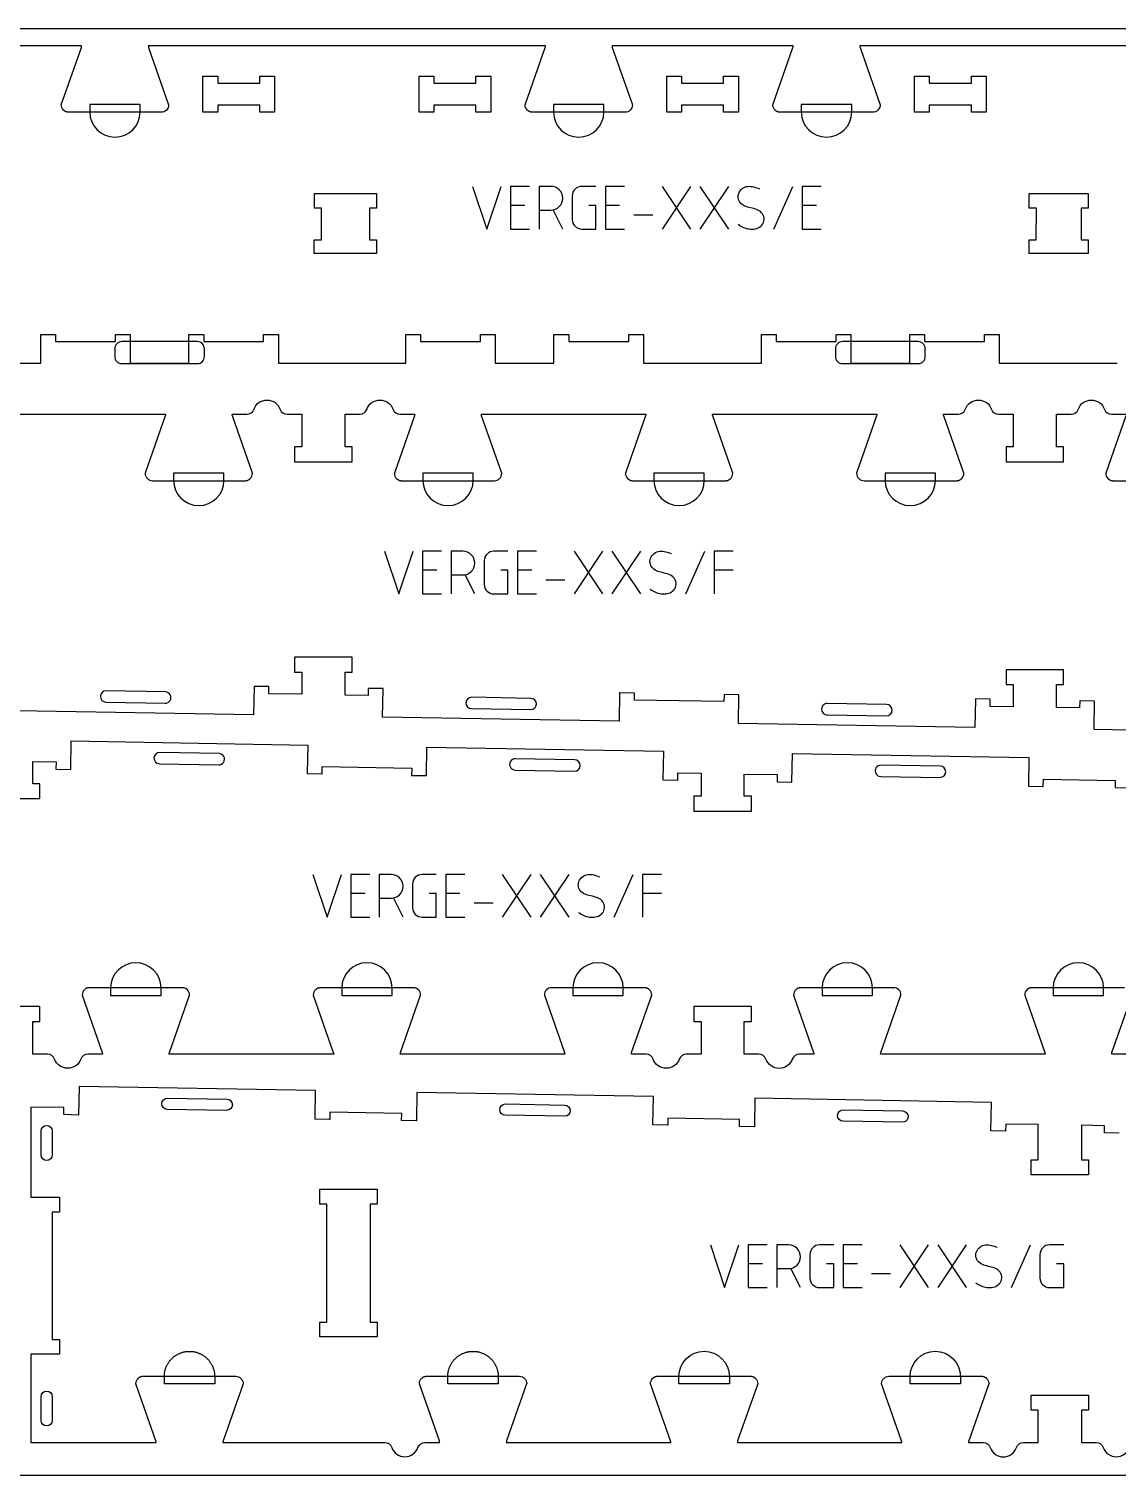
# Model space of a CAD drawing. Extents: x 0 to 4485, y 0 to 14364.
# Drawn here: x 1326 to 2243, y 9319 to 10539 of the extents above; entities that cross this region are included whole.
import ezdxf

# ---------------------------------------------------------------- set-up
doc = ezdxf.new("R2010")
doc.units = 0
for name, color, linetype in [('0_SHEET_SPRUCEPLY_2440X122', 1, 'CONTINUOUS'), ('1_ANYTOOL_1MMDEEP_LABELS_S', 2, 'CONTINUOUS'), ('3_ANYTOOL_CUTTHROUGH_INSID', 4, 'CONTINUOUS'), ('4_ANYTOOL_CUTTHROUGH_OUTSI', 5, 'CONTINUOUS'), ('5_ANYTOOL_HALF_MILL_9MM_IN', 3, 'CONTINUOUS')]:
    doc.layers.add(name, color=color, linetype=linetype)

msp = doc.modelspace()

# ---------------------------------------------------------------- linework, layer by layer
at = {"layer": '0_SHEET_SPRUCEPLY_2440X122'}
msp.add_lwpolyline([(371.7, 10538.9), (371.7, 9318.9), (2811.7, 9318.9), (2811.7, 10538.9)], close=True, dxfattribs=at)
at = {"layer": '1_ANYTOOL_1MMDEEP_LABELS_S', "color": 2}
for points in [[(1699.9, 10406.1), (1711.9, 10370.1), (1723.9, 10406.1)], [(1747.9, 10406.1), (1731.9, 10406.1), (1731.9, 10370.1), (1747.9, 10370.1)], [(1827.9, 10406.1), (1811.9, 10406.1), (1811.9, 10370.1), (1827.9, 10370.1)], [(1859.9, 10370.1), (1883.9, 10406.1)], [(1883.9, 10370.1), (1859.9, 10406.1)], [(1891.9, 10370.1), (1915.9, 10406.1)], [(1915.9, 10370.1), (1891.9, 10406.1)], [(1953.9, 10370.1), (1969.9, 10406.1)], [(1993.9, 10406.1), (1977.9, 10406.1), (1977.9, 10370.1), (1993.9, 10370.1)], [(1743.9, 10390.1), (1731.9, 10390.1)], [(1775.9, 10370.1), (1767.8, 10386.2)], [(1823.9, 10390.1), (1811.9, 10390.1)], [(1989.9, 10390.1), (1977.9, 10390.1)], [(1835.9, 10382.1), (1851.9, 10382.1)], [(1625.7, 10098.3), (1637.7, 10062.3), (1649.7, 10098.3)], [(1673.7, 10098.3), (1657.7, 10098.3), (1657.7, 10062.3), (1673.7, 10062.3)], [(1753.7, 10098.3), (1737.7, 10098.3), (1737.7, 10062.3), (1753.7, 10062.3)], [(1809.7, 10062.3), (1785.7, 10098.3)], [(1785.7, 10062.3), (1809.7, 10098.3)], [(1841.7, 10062.3), (1817.7, 10098.3)], [(1817.7, 10062.3), (1841.7, 10098.3)], [(1879.7, 10062.3), (1895.7, 10098.3)], [(1919.7, 10098.3), (1903.7, 10098.3), (1903.7, 10062.3)], [(1669.7, 10082.3), (1657.7, 10082.3)], [(1701.7, 10062.3), (1693.6, 10078.5)], [(1749.7, 10082.3), (1737.7, 10082.3)], [(1919.7, 10082.3), (1903.7, 10082.3)], [(1761.7, 10074.3), (1777.7, 10074.3)], [(1565.2, 9825.6), (1577.2, 9789.6), (1589.2, 9825.6)], [(1613.2, 9825.6), (1597.2, 9825.6), (1597.2, 9789.6), (1613.2, 9789.6)], [(1693.2, 9825.6), (1677.2, 9825.6), (1677.2, 9789.6), (1693.2, 9789.6)], [(1749.2, 9789.6), (1725.2, 9825.6)], [(1725.2, 9789.6), (1749.2, 9825.6)], [(1781.2, 9789.6), (1757.2, 9825.6)], [(1757.2, 9789.6), (1781.2, 9825.6)], [(1819.2, 9789.6), (1835.2, 9825.6)], [(1859.2, 9825.6), (1843.2, 9825.6), (1843.2, 9789.6)], [(1609.2, 9809.6), (1597.2, 9809.6)], [(1689.2, 9809.6), (1677.2, 9809.6)], [(1859.2, 9809.6), (1843.2, 9809.6)], [(1641.2, 9789.6), (1633.1, 9805.8)], [(1701.2, 9801.6), (1717.2, 9801.6)], [(1900.4, 9513.1), (1912.4, 9477.1), (1924.4, 9513.1)], [(1948.4, 9513.1), (1932.4, 9513.1), (1932.4, 9477.1), (1948.4, 9477.1)], [(2028.4, 9513.1), (2012.4, 9513.1), (2012.4, 9477.1), (2028.4, 9477.1)], [(2084.4, 9477.1), (2060.4, 9513.1)], [(2060.4, 9477.1), (2084.4, 9513.1)], [(2116.4, 9477.1), (2092.4, 9513.1)], [(2092.4, 9477.1), (2116.4, 9513.1)], [(2154.4, 9477.1), (2170.4, 9513.1)], [(1944.4, 9497.1), (1932.4, 9497.1)], [(1976.4, 9477.1), (1968.3, 9493.3)], [(2024.4, 9497.1), (2012.4, 9497.1)], [(2036.4, 9489.1), (2052.4, 9489.1)]]:
    msp.add_lwpolyline(points, dxfattribs=at)
for points in [[(1755.9, 10386.1), (1765.9, 10386.1, 1), (1765.9, 10406.1), (1755.9, 10406.1), (1755.9, 10370.1)], [(1803.9, 10406.1), (1791.9, 10406.1, 0.414214), (1783.9, 10398.1), (1783.9, 10378.1, 0.414214), (1791.9, 10370.1), (1803.9, 10370.1), (1803.9, 10390.1), (1797.9, 10390.1)], [(1923.9, 10374.1, 0.136555), (1933.2, 10370.2, 0.071716), (1938.3, 10370.3, 0.133522), (1942.9, 10372.4, 0.344001), (1945, 10381.8, 0.153745), (1941.5, 10385.5, 0.071568), (1936.8, 10387.4, -0.00912), (1931.7, 10388.7, -0.090615), (1927.1, 10390.8, -0.340346), (1924.3, 10400.2, -0.284273), (1932, 10406.1, -0.092596), (1937, 10405.6, -0.017533), (1941.9, 10404.1)], [(1681.7, 10078.3), (1691.7, 10078.3, 1), (1691.7, 10098.3), (1681.7, 10098.3), (1681.7, 10062.3)], [(1729.7, 10098.3), (1717.7, 10098.3, 0.414214), (1709.7, 10090.3), (1709.7, 10070.3, 0.414214), (1717.7, 10062.3), (1729.7, 10062.3), (1729.7, 10082.3), (1723.7, 10082.3)], [(1849.7, 10066.3, 0.136555), (1858.9, 10062.5, 0.071716), (1864.1, 10062.6, 0.133522), (1868.7, 10064.7, 0.344001), (1870.8, 10074.1, 0.153745), (1867.3, 10077.8, 0.071568), (1862.6, 10079.6, -0.00912), (1857.4, 10080.9, -0.090615), (1852.8, 10083.1, -0.340346), (1850, 10092.5, -0.284273), (1857.7, 10098.3, -0.092596), (1862.7, 10097.9, -0.017533), (1867.7, 10096.3)], [(1621.2, 9805.6), (1631.2, 9805.6, 1), (1631.2, 9825.6), (1621.2, 9825.6), (1621.2, 9789.6)], [(1669.2, 9825.6), (1657.2, 9825.6, 0.414214), (1649.2, 9817.6), (1649.2, 9797.6, 0.414214), (1657.2, 9789.6), (1669.2, 9789.6), (1669.2, 9809.6), (1663.2, 9809.6)], [(1789.2, 9793.6, 0.136555), (1798.5, 9789.7, 0.071716), (1803.6, 9789.8, 0.133522), (1808.2, 9791.9, 0.344001), (1810.3, 9801.4, 0.153745), (1806.8, 9805.1, 0.071568), (1802.1, 9806.9, -0.00912), (1796.9, 9808.2, -0.090615), (1792.3, 9810.4, -0.340346), (1789.5, 9819.7, -0.284273), (1797.2, 9825.6, -0.092596), (1802.3, 9825.2, -0.017533), (1807.2, 9823.6)], [(1956.4, 9493.1), (1966.4, 9493.1, 1), (1966.4, 9513.1), (1956.4, 9513.1), (1956.4, 9477.1)], [(2004.4, 9513.1), (1992.4, 9513.1, 0.414214), (1984.4, 9505.1), (1984.4, 9485.1, 0.414214), (1992.4, 9477.1), (2004.4, 9477.1), (2004.4, 9497.1), (1998.4, 9497.1)], [(2124.4, 9481.1, 0.136555), (2133.7, 9477.3, 0.071716), (2138.8, 9477.4, 0.133522), (2143.4, 9479.5, 0.344001), (2145.5, 9488.9, 0.153745), (2142, 9492.6, 0.071568), (2137.3, 9494.4, -0.00912), (2132.2, 9495.7, -0.090615), (2127.6, 9497.9, -0.340346), (2124.8, 9507.3, -0.284273), (2132.5, 9513.1, -0.092596), (2137.5, 9512.7, -0.017533), (2142.4, 9511.1)], [(2198.4, 9513.1), (2186.4, 9513.1, 0.414214), (2178.4, 9505.1), (2178.4, 9485.1, 0.414214), (2186.4, 9477.1), (2198.4, 9477.1), (2198.4, 9497.1), (2192.4, 9497.1)]]:
    msp.add_lwpolyline(points, format="xyb", dxfattribs=at)
at = {"layer": '3_ANYTOOL_CUTTHROUGH_INSID'}
for points in [[(1484.9, 10493.1), (1520.4, 10493.1), (1520.4, 10499.1), (1532.9, 10499.1), (1532.9, 10468.6), (1520.4, 10468.6), (1520.4, 10474.6), (1484.9, 10474.6), (1484.9, 10468.6), (1472.4, 10468.6), (1472.4, 10499.1), (1484.9, 10499.1)], [(1667.2, 10493.1), (1702.7, 10493.1), (1702.7, 10499.1), (1715.2, 10499.1), (1715.2, 10468.6), (1702.7, 10468.6), (1702.7, 10474.6), (1667.2, 10474.6), (1667.2, 10468.6), (1654.7, 10468.6), (1654.7, 10499.1), (1667.2, 10499.1)], [(1876.1, 10493.1), (1911.6, 10493.1), (1911.6, 10499.1), (1924.1, 10499.1), (1924.1, 10468.6), (1911.6, 10468.6), (1911.6, 10474.6), (1876.1, 10474.6), (1876.1, 10468.6), (1863.6, 10468.6), (1863.6, 10499.1), (1876.1, 10499.1)], [(2085, 10493.1), (2120.5, 10493.1), (2120.5, 10499.1), (2133, 10499.1), (2133, 10468.6), (2120.5, 10468.6), (2120.5, 10474.6), (2085, 10474.6), (2085, 10468.6), (2072.5, 10468.6), (2072.5, 10499.1), (2085, 10499.1)], [(1566.7, 10400.1), (1618.9, 10400.1), (1618.9, 10387.6), (1612.9, 10387.6), (1612.9, 10361.1), (1618.9, 10361.1), (1618.9, 10349.6), (1566.3, 10349.6), (1566.3, 10361.1), (1572.4, 10361.1), (1572.4, 10387.6), (1566.4, 10387.6), (1566.4, 10400.1)], [(2219, 10399.9), (2219, 10387.6), (2213, 10387.6), (2213, 10361.1), (2219, 10361.1), (2219, 10349.6), (2169.3, 10349.6), (2169.3, 10361.1), (2175.3, 10361.1), (2175.4, 10387.6), (2169.4, 10387.6), (2169.4, 10400.1), (2219, 10400.1)], [(1576.9, 9547.5), (1570.9, 9547.5), (1570.9, 9560), (1619.4, 9560), (1619.4, 9547.5), (1613.4, 9547.5), (1613.4, 9448), (1619.4, 9448), (1619.4, 9435.5), (1570.9, 9435.5), (1570.9, 9448), (1576.9, 9448)]]:
    msp.add_lwpolyline(points, close=True, dxfattribs=at)
for points in [[(1390.6, 9971), (1440.6, 9970.1, 1), (1440.8, 9979.6), (1390.8, 9980.5, 1)], [(1698.9, 9965.6), (1748.9, 9964.7, 1), (1749.1, 9974.2), (1699.1, 9975.1, 1)], [(1998.9, 9960.3), (2048.9, 9959.5, 1), (2049, 9969), (1999, 9969.8, 0.414214), (1994.2, 9965.2, 0.414214)], [(1486, 9927.6), (1436, 9928.5, 1), (1435.8, 9919), (1485.8, 9918.1, 1)], [(1785.9, 9922.3), (1735.9, 9923.2, 1), (1735.8, 9913.7), (1785.8, 9912.8, 1)], [(2094.2, 9917), (2044.2, 9917.8, 1), (2044.1, 9908.3), (2094.1, 9907.5, 1)], [(1492.6, 9636.1, -1), (1492.4, 9626.6), (1442.4, 9627.4, -1), (1442.6, 9636.9)], [(1777.5, 9631.1, -1), (1777.4, 9621.6), (1727.4, 9622.5, -1), (1727.5, 9632)], [(2062.5, 9626.1, -1), (2062.3, 9616.6), (2012.3, 9617.5, -1), (2012.5, 9627)], [(1335.9, 9589.1), (1335.9, 9609.1, -1), (1345.4, 9609.1), (1345.4, 9589.1, -1)], [(1335.9, 9385.1, -1), (1345.4, 9385.1), (1345.4, 9365.1, -1), (1335.9, 9365.1)]]:
    msp.add_lwpolyline(points, format="xyb", close=True, dxfattribs=at)
at = {"layer": '4_ANYTOOL_CUTTHROUGH_OUTSI'}
for points in [[(2361.4, 10524.6), (2194, 10524.6), (2026.4, 10524.6), (2026.4, 10524.6, 0.061485), (2026.6, 10523.2), (2043.5, 10475), (2043.6, 10474.9), (2043.6, 10474.9), (2043.6, 10474.9, -0.414214), (2037.3, 10468.6), (1959.3, 10468.6), (1959.2, 10468.6), (1959, 10468.6), (1958.9, 10468.7), (1958.7, 10468.7), (1958.6, 10468.7), (1958.4, 10468.7), (1958.2, 10468.7), (1958.1, 10468.8), (1957.9, 10468.8), (1957.8, 10468.8), (1957.6, 10468.9), (1957.5, 10468.9), (1957.4, 10469), (1957.2, 10469), (1957.1, 10469.1), (1956.9, 10469.1), (1956.8, 10469.2), (1956.6, 10469.2), (1956.5, 10469.3), (1956.4, 10469.4), (1956.2, 10469.5), (1956.1, 10469.5), (1956, 10469.6), (1955.8, 10469.7), (1955.7, 10469.8), (1955.6, 10469.9), (1955.5, 10470), (1955.3, 10470.1), (1955.2, 10470.2), (1955.1, 10470.3), (1955, 10470.4), (1954.9, 10470.5, -0.198912), (1953.1, 10474.9), (1953.1, 10474.9), (1953.1, 10475), (1970, 10523.2), (1970, 10523.2, 0.061485), (1970.2, 10524.6), (1817.5, 10524.6, 0.061485), (1817.7, 10523.2), (1834.6, 10475), (1834.6, 10474.9), (1834.6, 10474.9), (1834.6, 10474.9, -0.414214), (1828.4, 10468.6), (1750.4, 10468.6), (1750.2, 10468.6), (1750.1, 10468.6), (1749.9, 10468.7), (1749.8, 10468.7), (1749.6, 10468.7), (1749.5, 10468.7), (1749.3, 10468.7), (1749.2, 10468.8), (1749, 10468.8), (1748.9, 10468.8), (1748.7, 10468.9), (1748.6, 10468.9), (1748.4, 10469), (1748.3, 10469), (1748.2, 10469.1), (1748, 10469.1), (1747.9, 10469.2), (1747.7, 10469.2), (1747.6, 10469.3), (1747.4, 10469.4), (1747.3, 10469.5), (1747.2, 10469.5), (1747, 10469.6), (1746.9, 10469.7), (1746.8, 10469.8), (1746.7, 10469.9), (1746.5, 10470), (1746.4, 10470.1), (1746.3, 10470.2), (1746.2, 10470.3), (1746.1, 10470.4), (1746, 10470.5, -0.198912), (1744.1, 10474.9), (1744.1, 10474.9), (1744.2, 10475), (1761.1, 10523.2), (1761.1, 10523.2, 0.061485), (1761.3, 10524.6), (1593.9, 10524.6), (1426.3, 10524.6), (1426.3, 10524.6, 0.061485), (1426.6, 10523.2), (1443.4, 10475), (1443.5, 10474.9), (1443.5, 10474.9), (1443.5, 10474.9, -0.414214), (1437.2, 10468.6), (1359.2, 10468.6), (1359.1, 10468.6), (1358.9, 10468.6), (1358.8, 10468.7), (1358.6, 10468.7), (1358.5, 10468.7), (1358.3, 10468.7), (1358.2, 10468.7), (1358, 10468.8), (1357.9, 10468.8), (1357.7, 10468.8), (1357.6, 10468.9), (1357.4, 10468.9), (1357.3, 10469), (1357.1, 10469), (1357, 10469.1), (1356.8, 10469.1), (1356.7, 10469.2), (1356.5, 10469.2), (1356.4, 10469.3), (1356.3, 10469.4), (1356.1, 10469.5), (1356, 10469.5), (1355.9, 10469.6), (1355.7, 10469.7), (1355.6, 10469.8), (1355.5, 10469.9), (1355.4, 10470), (1355.2, 10470.1), (1355.1, 10470.2), (1355, 10470.3), (1354.9, 10470.4), (1354.8, 10470.5, -0.198912), (1353, 10474.9), (1353, 10474.9), (1353, 10475), (1369.9, 10523.2), (1369.9, 10523.2, 0.061485), (1370.1, 10524.6), (1217.4, 10524.6, 0.061485)], [(1302.2, 10213.8), (1440.9, 10213.8, -0.061485), (1440.6, 10212.4), (1423.7, 10164.1), (1423.7, 10164.1), (1423.7, 10164.1), (1423.7, 10164.1, 0.414214), (1430, 10157.8), (1508, 10157.8), (1508.1, 10157.8), (1508.3, 10157.8), (1508.4, 10157.8), (1508.6, 10157.8), (1508.7, 10157.9), (1508.9, 10157.9), (1509, 10157.9), (1509.2, 10157.9), (1509.3, 10158), (1509.5, 10158), (1509.6, 10158), (1509.8, 10158.1), (1509.9, 10158.1), (1510.1, 10158.2), (1510.2, 10158.2), (1510.4, 10158.3), (1510.5, 10158.3), (1510.6, 10158.4), (1510.8, 10158.5), (1510.9, 10158.5), (1511, 10158.6), (1511.2, 10158.7), (1511.3, 10158.8), (1511.4, 10158.9), (1511.6, 10159), (1511.7, 10159), (1511.8, 10159.1), (1511.9, 10159.2), (1512.1, 10159.3), (1512.2, 10159.4), (1512.3, 10159.5), (1512.4, 10159.6, 0.198912), (1514.2, 10164.1), (1514.2, 10164.1), (1514.2, 10164.1), (1497.3, 10212.4), (1497.3, 10212.4, -0.061485), (1497.1, 10213.8), (1509.5, 10213.8, 0.317837), (1515.4, 10218, -0.707107), (1537.5, 10218, 0.317837), (1543.4, 10213.8), (1555.8, 10213.8), (1555.8, 10186.3), (1549.8, 10186.3), (1549.8, 10173.8), (1598.3, 10173.8), (1598.3, 10174.1), (1598.3, 10186.1), (1598.3, 10186.3), (1592.3, 10186.3), (1592.3, 10213.8), (1604.7, 10213.8), (1604.7, 10213.8, 0.317837), (1610.6, 10218, -0.707107), (1632.8, 10218, 0.317837), (1638.7, 10213.8), (1651.1, 10213.8, -0.061485), (1650.8, 10212.4), (1633.9, 10164.1), (1633.9, 10164.1), (1633.9, 10164.1), (1633.9, 10164.1, 0.198912), (1635.7, 10159.6), (1635.8, 10159.5), (1636, 10159.4), (1636.1, 10159.3), (1636.2, 10159.2), (1636.3, 10159.1), (1636.4, 10159), (1636.6, 10159), (1636.7, 10158.9), (1636.8, 10158.8), (1636.9, 10158.7), (1637.1, 10158.6), (1637.2, 10158.5), (1637.3, 10158.5), (1637.5, 10158.4), (1637.6, 10158.3), (1637.8, 10158.3), (1637.9, 10158.2), (1638.1, 10158.2), (1638.2, 10158.1), (1638.4, 10158.1), (1638.5, 10158), (1638.7, 10158), (1638.8, 10158), (1639, 10157.9), (1639.1, 10157.9), (1639.3, 10157.9), (1639.4, 10157.9), (1639.6, 10157.8), (1639.7, 10157.8), (1639.9, 10157.8), (1640, 10157.8), (1640.2, 10157.8), (1718.2, 10157.8, 0.414214), (1724.4, 10164.1), (1724.4, 10164.1), (1724.4, 10164.1), (1707.5, 10212.4), (1707.5, 10212.4, -0.061485), (1707.3, 10213.8), (1846, 10213.8, -0.061485), (1845.7, 10212.4), (1828.8, 10164.1), (1828.8, 10164.1), (1828.8, 10164.1), (1828.8, 10164.1, 0.198912), (1830.6, 10159.6), (1830.7, 10159.5), (1830.9, 10159.4), (1831, 10159.3), (1831.1, 10159.2), (1831.2, 10159.1), (1831.3, 10159), (1831.5, 10159), (1831.6, 10158.9), (1831.7, 10158.8), (1831.8, 10158.7), (1832, 10158.6), (1832.1, 10158.5), (1832.2, 10158.5), (1832.4, 10158.4), (1832.5, 10158.3), (1832.7, 10158.3), (1832.8, 10158.2), (1833, 10158.2), (1833.1, 10158.1), (1833.3, 10158.1), (1833.4, 10158), (1833.6, 10158), (1833.7, 10158), (1833.9, 10157.9), (1834, 10157.9), (1834.2, 10157.9), (1834.3, 10157.9), (1834.5, 10157.8), (1834.6, 10157.8), (1834.8, 10157.8), (1834.9, 10157.8), (1835.1, 10157.8), (1913.1, 10157.8), (1913.2, 10157.8), (1913.4, 10157.8), (1913.5, 10157.8), (1913.7, 10157.8), (1913.8, 10157.9), (1914, 10157.9), (1914.1, 10157.9), (1914.3, 10157.9), (1914.4, 10158), (1914.6, 10158), (1914.7, 10158), (1914.9, 10158.1), (1915, 10158.1), (1915.2, 10158.2), (1915.3, 10158.2), (1915.5, 10158.3), (1915.6, 10158.3), (1915.7, 10158.4), (1915.9, 10158.5), (1916, 10158.5), (1916.1, 10158.6), (1916.3, 10158.7), (1916.4, 10158.8), (1916.5, 10158.9), (1916.7, 10159), (1916.8, 10159), (1916.9, 10159.1), (1917, 10159.2), (1917.2, 10159.3), (1917.3, 10159.4), (1917.4, 10159.5), (1917.5, 10159.6, 0.198912), (1919.3, 10164.1), (1919.3, 10164.1), (1919.3, 10164.1), (1902.4, 10212.4), (1902.4, 10212.4, -0.061485), (1902.2, 10213.8), (2040.9, 10213.8, -0.061485), (2040.6, 10212.4), (2023.7, 10164.1), (2023.7, 10164.1), (2023.7, 10164.1), (2023.7, 10164.1, 0.414214), (2030, 10157.8), (2108, 10157.8), (2108.1, 10157.8), (2108.3, 10157.8), (2108.4, 10157.8), (2108.6, 10157.8), (2108.7, 10157.9), (2108.9, 10157.9), (2109, 10157.9), (2109.2, 10157.9), (2109.3, 10158), (2109.5, 10158), (2109.6, 10158), (2109.8, 10158.1), (2109.9, 10158.1), (2110.1, 10158.2), (2110.2, 10158.2), (2110.4, 10158.3), (2110.5, 10158.3), (2110.6, 10158.4), (2110.8, 10158.5), (2110.9, 10158.5), (2111, 10158.6), (2111.2, 10158.7), (2111.3, 10158.8), (2111.4, 10158.9), (2111.6, 10159), (2111.7, 10159), (2111.8, 10159.1), (2111.9, 10159.2), (2112.1, 10159.3), (2112.2, 10159.4), (2112.3, 10159.5), (2112.4, 10159.6, 0.198912), (2114.2, 10164.1), (2114.2, 10164.1), (2114.2, 10164.1), (2097.3, 10212.4), (2097.3, 10212.4, -0.061485), (2097.1, 10213.8), (2109.5, 10213.8, 0.317837), (2115.4, 10218, -0.317837), (2126.4, 10225.8, -0.317837), (2137.5, 10218, 0.317837), (2143.4, 10213.8), (2155.8, 10213.8), (2155.8, 10186.3), (2149.8, 10186.3), (2149.8, 10174.1), (2149.8, 10173.8), (2198.3, 10173.8), (2198.3, 10186.3), (2192.3, 10186.3), (2192.3, 10213.8), (2204.7, 10213.8), (2204.7, 10213.8, 0.317837), (2210.6, 10218, -0.707107), (2232.8, 10218, 0.317837), (2238.7, 10213.8), (2251.1, 10213.8, -0.061485)], [(2250.8, 10212.4), (2233.9, 10164.1), (2233.9, 10164.1), (2233.9, 10164.1), (2233.9, 10164.1, 0.198912), (2235.7, 10159.6), (2235.8, 10159.5), (2236, 10159.4), (2236.1, 10159.3), (2236.2, 10159.2), (2236.3, 10159.1), (2236.4, 10159), (2236.6, 10159), (2236.7, 10158.9), (2236.8, 10158.8), (2236.9, 10158.7), (2237.1, 10158.6), (2237.2, 10158.5), (2237.3, 10158.5), (2237.5, 10158.4), (2237.6, 10158.3), (2237.8, 10158.3), (2237.9, 10158.2), (2238.1, 10158.2), (2238.2, 10158.1), (2238.4, 10158.1), (2238.5, 10158), (2238.7, 10158), (2238.8, 10158), (2239, 10157.9), (2239.1, 10157.9), (2239.3, 10157.9), (2239.4, 10157.9), (2239.6, 10157.8), (2239.7, 10157.8), (2239.9, 10157.8), (2240, 10157.8), (2240.2, 10157.8), (2318.2, 10157.8, 0.414214)], [(2249.8, 9730.1), (2171.8, 9730.1), (2171.6, 9730.1), (2171.5, 9730.1), (2171.3, 9730.1), (2171.2, 9730.1), (2171, 9730.1), (2170.9, 9730), (2170.7, 9730), (2170.6, 9730), (2170.4, 9730), (2170.3, 9729.9), (2170.1, 9729.9), (2170, 9729.8), (2169.8, 9729.8), (2169.7, 9729.7), (2169.5, 9729.7), (2169.4, 9729.6), (2169.2, 9729.6), (2169.1, 9729.5), (2169, 9729.4), (2168.8, 9729.4), (2168.7, 9729.3), (2168.6, 9729.2), (2168.4, 9729.1), (2168.3, 9729.1), (2168.2, 9729), (2168, 9728.9), (2167.9, 9728.8), (2167.8, 9728.7), (2167.7, 9728.6), (2167.6, 9728.5), (2167.5, 9728.4), (2167.4, 9728.3, 0.198912), (2165.5, 9723.9), (2165.5, 9723.8), (2165.5, 9723.8), (2182.4, 9675.5), (2182.4, 9675.5, -0.061485), (2182.7, 9674.1), (2044, 9674.1, -0.061485), (2044.2, 9675.5), (2061.1, 9723.8), (2061.1, 9723.8), (2061.1, 9723.9), (2061.1, 9723.9, 0.414214), (2054.9, 9730.1), (1976.9, 9730.1), (1976.7, 9730.1), (1976.6, 9730.1), (1976.4, 9730.1), (1976.3, 9730.1), (1976.1, 9730.1), (1976, 9730), (1975.8, 9730), (1975.7, 9730), (1975.5, 9730), (1975.4, 9729.9), (1975.2, 9729.9), (1975.1, 9729.8), (1974.9, 9729.8), (1974.8, 9729.7), (1974.6, 9729.7), (1974.5, 9729.6), (1974.3, 9729.6), (1974.2, 9729.5), (1974.1, 9729.4), (1973.9, 9729.4), (1973.8, 9729.3), (1973.7, 9729.2), (1973.5, 9729.1), (1973.4, 9729.1), (1973.3, 9729), (1973.1, 9728.9), (1973, 9728.8), (1972.9, 9728.7), (1972.8, 9728.6), (1972.7, 9728.5), (1972.6, 9728.4), (1972.5, 9728.3, 0.198912), (1970.6, 9723.9), (1970.6, 9723.8), (1970.6, 9723.8), (1987.5, 9675.5), (1987.5, 9675.5, -0.061485), (1987.8, 9674.1), (1975.4, 9674.1, 0.317837), (1969.5, 9669.9, -0.707107), (1947.3, 9669.9, 0.317837), (1941.4, 9674.1), (1929, 9674.1), (1929, 9701.6), (1935, 9701.6), (1935, 9701.9), (1935, 9713.9), (1935, 9714.1), (1886.5, 9714.1), (1886.5, 9713.9), (1886.5, 9701.9), (1886.5, 9701.6), (1892.5, 9701.6), (1892.5, 9674.1), (1880.1, 9674.1), (1880.1, 9674.1, 0.317837), (1874.2, 9669.9, -0.707107), (1852.1, 9669.9, 0.317837), (1846.2, 9674.1), (1833.8, 9674.1, -0.061485), (1834, 9675.5), (1850.9, 9723.8), (1850.9, 9723.8), (1850.9, 9723.9), (1850.9, 9723.9, 0.198912), (1849.1, 9728.3), (1849, 9728.4), (1848.9, 9728.5), (1848.8, 9728.6), (1848.6, 9728.7), (1848.5, 9728.8), (1848.4, 9728.9), (1848.3, 9729), (1848.2, 9729.1), (1848, 9729.1), (1847.9, 9729.2), (1847.8, 9729.3), (1847.6, 9729.4), (1847.5, 9729.4), (1847.4, 9729.5), (1847.2, 9729.6), (1847.1, 9729.6), (1846.9, 9729.7), (1846.8, 9729.7), (1846.6, 9729.8), (1846.5, 9729.8), (1846.3, 9729.9), (1846.2, 9729.9), (1846, 9730), (1845.9, 9730), (1845.7, 9730), (1845.6, 9730), (1845.4, 9730.1), (1845.3, 9730.1), (1845.1, 9730.1), (1845, 9730.1), (1844.8, 9730.1), (1844.7, 9730.1), (1766.7, 9730.1, 0.414214), (1760.4, 9723.9), (1760.4, 9723.8), (1760.4, 9723.8), (1777.3, 9675.5), (1777.3, 9675.5, -0.061485), (1777.6, 9674.1), (1638.9, 9674.1, -0.061485), (1639.1, 9675.5), (1656, 9723.8), (1656, 9723.8), (1656, 9723.9), (1656, 9723.9, 0.198912), (1654.2, 9728.3), (1654.1, 9728.4), (1654, 9728.5), (1653.9, 9728.6), (1653.7, 9728.7), (1653.6, 9728.8), (1653.5, 9728.9), (1653.4, 9729), (1653.3, 9729.1), (1653.1, 9729.1), (1653, 9729.2), (1652.9, 9729.3), (1652.7, 9729.4), (1652.6, 9729.4), (1652.5, 9729.5), (1652.3, 9729.6), (1652.2, 9729.6), (1652, 9729.7), (1651.9, 9729.7), (1651.7, 9729.8), (1651.6, 9729.8), (1651.4, 9729.9), (1651.3, 9729.9), (1651.1, 9730), (1651, 9730), (1650.8, 9730), (1650.7, 9730), (1650.5, 9730.1), (1650.4, 9730.1), (1650.2, 9730.1), (1650.1, 9730.1), (1649.9, 9730.1), (1649.8, 9730.1), (1571.8, 9730.1), (1571.6, 9730.1), (1571.5, 9730.1), (1571.3, 9730.1), (1571.2, 9730.1), (1571, 9730.1), (1570.9, 9730), (1570.7, 9730), (1570.6, 9730), (1570.4, 9730), (1570.3, 9729.9), (1570.1, 9729.9), (1570, 9729.8), (1569.8, 9729.8), (1569.7, 9729.7), (1569.5, 9729.7), (1569.4, 9729.6), (1569.2, 9729.6), (1569.1, 9729.5), (1569, 9729.4), (1568.8, 9729.4), (1568.7, 9729.3), (1568.6, 9729.2), (1568.4, 9729.1), (1568.3, 9729.1), (1568.2, 9729), (1568, 9728.9), (1567.9, 9728.8), (1567.8, 9728.7), (1567.7, 9728.6), (1567.6, 9728.5), (1567.5, 9728.4), (1567.4, 9728.3, 0.198912), (1565.5, 9723.9), (1565.5, 9723.8), (1565.5, 9723.8), (1582.4, 9675.5), (1582.4, 9675.5, -0.061485), (1582.7, 9674.1), (1444, 9674.1, -0.061485), (1444.2, 9675.5), (1461.1, 9723.8), (1461.1, 9723.8), (1461.1, 9723.9), (1461.1, 9723.9, 0.414214), (1454.9, 9730.1), (1376.9, 9730.1), (1376.7, 9730.1), (1376.6, 9730.1), (1376.4, 9730.1), (1376.3, 9730.1), (1376.1, 9730.1), (1376, 9730), (1375.8, 9730), (1375.7, 9730), (1375.5, 9730), (1375.4, 9729.9), (1375.2, 9729.9), (1375.1, 9729.8), (1374.9, 9729.8), (1374.8, 9729.7), (1374.6, 9729.7), (1374.5, 9729.6), (1374.3, 9729.6), (1374.2, 9729.5), (1374.1, 9729.4), (1373.9, 9729.4), (1373.8, 9729.3), (1373.7, 9729.2), (1373.5, 9729.1), (1373.4, 9729.1), (1373.3, 9729), (1373.1, 9728.9), (1373, 9728.8), (1372.9, 9728.7), (1372.8, 9728.6), (1372.7, 9728.5), (1372.6, 9728.4), (1372.5, 9728.3, 0.198912), (1370.6, 9723.9), (1370.6, 9723.8), (1370.6, 9723.8), (1387.5, 9675.5), (1387.5, 9675.5, -0.061485), (1387.8, 9674.1), (1375.4, 9674.1, 0.317837), (1369.5, 9669.9, -0.317837), (1358.4, 9662.1, -0.317837), (1347.3, 9669.9, 0.317837), (1341.4, 9674.1), (1329, 9674.1), (1329, 9701.6), (1335, 9701.6), (1335, 9714.1), (1286.5, 9714.1)], [(2377.6, 9674.1), (2238.9, 9674.1, -0.061485), (2239.1, 9675.5), (2256, 9723.8)], [(2245.3, 9607.4), (2233, 9607.6), (2232.8, 9607.6), (2232.8, 9607.9), (2232.8, 9607.9), (2232.9, 9613.6), (2213.3, 9614), (2213.4, 9584.8), (2219.4, 9584.8), (2219.4, 9584.6), (2219.4, 9572.6), (2219.4, 9572.3), (2170.9, 9572.3), (2170.9, 9572.6), (2170.9, 9584.6), (2170.9, 9584.8), (2176.9, 9584.8), (2176.9, 9614.6), (2149.6, 9615.1), (2149.4, 9609.3), (2149.4, 9609.1), (2149.2, 9609.1), (2137.2, 9609.3), (2136.9, 9609.3), (2137, 9609.6), (2137.4, 9633.3), (1937.9, 9636.8), (1937.5, 9613), (1937.5, 9612.8), (1937.2, 9612.8), (1925.2, 9613), (1925, 9613), (1925, 9613.3), (1925.1, 9619), (1864.6, 9620.1), (1864.5, 9614.3), (1864.5, 9614.1), (1864.2, 9614.1), (1852.2, 9614.3), (1852, 9614.3), (1852, 9614.5), (1852.4, 9638.3), (1652.9, 9641.8), (1652.5, 9618), (1652.5, 9617.8), (1652.3, 9617.8), (1640.3, 9618), (1640, 9618), (1640.1, 9624), (1579.6, 9625), (1579.5, 9619.3), (1579.5, 9619), (1579.3, 9619), (1567, 9619.3), (1567, 9619.5), (1567.5, 9643.3), (1368, 9646.7), (1367.6, 9622.7), (1367.3, 9622.7), (1355.3, 9623), (1355.1, 9623), (1355.1, 9623.2), (1355.2, 9629), (1327.4, 9629.4), (1327.4, 9553.3), (1351.4, 9553.3), (1351.4, 9553.1), (1351.4, 9541.1), (1351.4, 9540.8), (1345.4, 9540.8), (1345.4, 9433.3), (1351.4, 9433.3), (1351.4, 9420.8), (1327.4, 9420.8), (1327.4, 9346.3), (1433, 9346.3), (1433, 9346.3, 0.061485), (1432.8, 9347.7), (1415.9, 9396), (1415.9, 9396), (1415.9, 9396.1), (1415.9, 9396.1, -0.198912), (1417.7, 9400.5), (1417.8, 9400.6), (1417.9, 9400.7), (1418, 9400.8), (1418.1, 9400.9), (1418.3, 9401), (1418.4, 9401.1), (1418.5, 9401.2), (1418.6, 9401.3), (1418.8, 9401.4), (1418.9, 9401.4), (1419, 9401.5), (1419.2, 9401.6), (1419.3, 9401.7), (1419.4, 9401.7), (1419.6, 9401.8), (1419.7, 9401.9), (1419.9, 9401.9), (1420, 9402), (1420.2, 9402), (1420.3, 9402.1), (1420.4, 9402.1), (1420.6, 9402.1), (1420.7, 9402.2), (1420.9, 9402.2), (1421, 9402.2), (1421.2, 9402.3), (1421.4, 9402.3), (1421.5, 9402.3), (1421.7, 9402.3), (1421.8, 9402.3), (1422, 9402.3), (1422.1, 9402.3), (1500.1, 9402.3, -0.414214), (1506.4, 9396.1), (1506.4, 9396), (1506.3, 9396), (1489.4, 9347.7), (1489.4, 9347.7, 0.061485), (1489.2, 9346.3), (1625.8, 9346.3, -0.317837), (1631.7, 9342.2, 0.707107), (1653.8, 9342.2, -0.317837), (1659.7, 9346.3), (1672.1, 9346.3, 0.061485), (1671.9, 9347.7), (1655, 9396), (1655, 9396), (1655, 9396.1), (1655, 9396.1, -0.198912), (1656.8, 9400.5), (1656.9, 9400.6), (1657, 9400.7), (1657.1, 9400.8), (1657.2, 9400.9), (1657.4, 9401), (1657.5, 9401.1), (1657.6, 9401.2), (1657.7, 9401.3), (1657.9, 9401.4), (1658, 9401.4), (1658.1, 9401.5), (1658.3, 9401.6), (1658.4, 9401.7), (1658.5, 9401.7), (1658.7, 9401.8), (1658.8, 9401.9), (1659, 9401.9), (1659.1, 9402), (1659.3, 9402), (1659.4, 9402.1), (1659.5, 9402.1), (1659.7, 9402.1), (1659.8, 9402.2), (1660, 9402.2), (1660.1, 9402.2), (1660.3, 9402.3), (1660.5, 9402.3), (1660.6, 9402.3), (1660.8, 9402.3), (1660.9, 9402.3), (1661.1, 9402.3), (1661.2, 9402.3), (1739.2, 9402.3, -0.414214), (1745.5, 9396.1), (1745.5, 9396), (1745.4, 9396), (1728.5, 9347.7), (1728.5, 9347.7, 0.061485), (1728.3, 9346.3), (1867, 9346.3, 0.061485), (1866.8, 9347.7), (1849.9, 9396), (1849.9, 9396), (1849.9, 9396.1), (1849.9, 9396.1, -0.198912), (1851.7, 9400.5), (1851.8, 9400.6), (1851.9, 9400.7), (1852, 9400.8), (1852.1, 9400.9), (1852.3, 9401), (1852.4, 9401.1), (1852.5, 9401.2), (1852.6, 9401.3), (1852.8, 9401.4), (1852.9, 9401.4), (1853, 9401.5), (1853.2, 9401.6), (1853.3, 9401.7), (1853.4, 9401.7), (1853.6, 9401.8), (1853.7, 9401.9), (1853.9, 9401.9), (1854, 9402), (1854.2, 9402), (1854.3, 9402.1), (1854.4, 9402.1), (1854.6, 9402.1), (1854.7, 9402.2), (1854.9, 9402.2), (1855, 9402.2), (1855.2, 9402.3), (1855.4, 9402.3), (1855.5, 9402.3), (1855.7, 9402.3), (1855.8, 9402.3), (1856, 9402.3), (1856.1, 9402.3), (1934.1, 9402.3), (1934.3, 9402.3), (1934.4, 9402.3), (1934.6, 9402.3), (1934.7, 9402.3), (1934.9, 9402.3), (1935, 9402.3), (1935.2, 9402.2), (1935.3, 9402.2), (1935.5, 9402.2), (1935.6, 9402.1), (1935.8, 9402.1), (1935.9, 9402.1), (1936.1, 9402), (1936.2, 9402), (1936.4, 9401.9), (1936.5, 9401.9), (1936.6, 9401.8), (1936.8, 9401.7), (1936.9, 9401.7), (1937.1, 9401.6), (1937.2, 9401.5), (1937.3, 9401.4), (1937.5, 9401.4), (1937.6, 9401.3), (1937.7, 9401.2), (1937.8, 9401.1), (1938, 9401), (1938.1, 9400.9), (1938.2, 9400.8), (1938.3, 9400.7), (1938.4, 9400.6), (1938.5, 9400.5, -0.198912), (1940.4, 9396.1), (1940.4, 9396), (1940.3, 9396), (1923.4, 9347.7), (1923.4, 9347.7, 0.061485), (1923.2, 9346.3), (2061.9, 9346.3, 0.061485), (2061.7, 9347.7), (2044.8, 9396), (2044.8, 9396), (2044.8, 9396.1), (2044.8, 9396.1, -0.414214), (2051, 9402.3), (2129, 9402.3), (2129.2, 9402.3), (2129.3, 9402.3), (2129.5, 9402.3), (2129.6, 9402.3), (2129.8, 9402.3), (2129.9, 9402.3), (2130.1, 9402.2), (2130.2, 9402.2), (2130.4, 9402.2), (2130.5, 9402.1), (2130.7, 9402.1), (2130.8, 9402.1), (2131, 9402), (2131.1, 9402), (2131.3, 9401.9), (2131.4, 9401.9), (2131.5, 9401.8), (2131.7, 9401.7), (2131.8, 9401.7), (2132, 9401.6), (2132.1, 9401.5), (2132.2, 9401.4), (2132.4, 9401.4), (2132.5, 9401.3), (2132.6, 9401.2), (2132.7, 9401.1), (2132.9, 9401), (2133, 9400.9), (2133.1, 9400.8), (2133.2, 9400.7), (2133.3, 9400.6), (2133.4, 9400.5, -0.198912), (2135.3, 9396.1), (2135.3, 9396), (2135.2, 9396), (2118.3, 9347.7), (2118.3, 9347.7, 0.061485), (2118.1, 9346.3), (2130.5, 9346.3, -0.317837), (2136.4, 9342.2, 0.317837), (2147.5, 9334.3, 0.317837), (2158.6, 9342.2, -0.317837), (2164.5, 9346.3), (2176.9, 9346.3), (2176.9, 9373.8), (2170.9, 9373.8), (2170.9, 9374.1), (2170.9, 9386.1), (2170.9, 9386.3), (2219.4, 9386.3), (2219.4, 9386.1), (2219.4, 9374.1), (2219.4, 9373.8), (2213.4, 9373.8), (2213.4, 9346.3), (2225.8, 9346.3), (2225.8, 9346.3, -0.317837), (2231.7, 9342.2, 0.707107), (2253.8, 9342.2, -0.317837)]]:
    msp.add_lwpolyline(points, format="xyb", dxfattribs=at)
for points in [[(1251.1, 10257.1), (1335.6, 10257.1), (1335.6, 10281.1), (1348.1, 10281.1), (1348.1, 10275.1), (1398.6, 10275.1), (1398.6, 10280.9), (1398.6, 10281.1), (1411.1, 10281.1), (1411.1, 10280.9), (1411.1, 10257.1), (1460.6, 10257.1), (1460.6, 10280.9), (1460.6, 10281.1), (1473.1, 10281.1), (1473.1, 10280.9), (1473.1, 10275.1), (1523.6, 10275.1), (1523.6, 10280.9), (1523.6, 10281.1), (1536.1, 10281.1), (1536.1, 10280.9), (1536.1, 10257.1), (1593.9, 10257.1), (1643.5, 10257.1), (1643.5, 10280.9), (1643.5, 10281.1), (1656, 10281.1), (1656, 10275.1), (1706.5, 10275.1), (1706.5, 10281.1), (1719, 10281.1), (1719, 10280.9), (1719, 10257.1), (1768.5, 10257.1), (1768.5, 10280.9), (1768.5, 10281.1), (1781, 10281.1), (1781, 10275.1), (1831.5, 10275.1), (1831.5, 10281.1), (1844, 10281.1), (1844, 10280.9), (1844, 10257.1), (1943.5, 10257.1), (1943.5, 10280.9), (1943.5, 10281.1), (1956, 10281.1), (1956, 10275.1), (2006.5, 10275.1), (2006.5, 10280.9), (2006.5, 10281.1), (2019, 10281.1), (2019, 10280.9), (2019, 10257.1), (2068.5, 10257.1), (2068.5, 10281.1), (2081, 10281.1), (2081, 10275.1), (2131.5, 10275.1), (2131.5, 10281.1), (2144, 10281.1), (2144, 10257.1), (2243.6, 10257.1)], [(2423.5, 9944.4), (2224, 9947.9), (2224.4, 9971.7), (2224.4, 9971.9), (2224.2, 9971.9), (2212.2, 9972.1), (2211.9, 9972.1), (2211.9, 9971.9), (2211.8, 9966.1), (2192.3, 9966.5), (2192.3, 9985.8), (2198.3, 9985.8), (2198.3, 9998.3), (2149.8, 9998.3), (2149.8, 9985.8), (2155.8, 9985.8), (2155.8, 9967.1), (2136.3, 9967.4), (2136.4, 9973.2), (2136.4, 9973.4), (2136.1, 9973.4), (2123.9, 9973.7), (2123.9, 9973.4), (2123.5, 9949.7), (1924, 9953.1), (1924.4, 9976.9), (1924.4, 9977.1), (1911.9, 9977.4), (1911.9, 9977.1), (1911.8, 9971.4), (1836.3, 9972.7), (1836.4, 9978.7), (1836.2, 9978.7), (1824.2, 9978.9), (1823.9, 9978.9), (1823.9, 9978.6), (1823.5, 9954.9), (1624, 9958.4), (1624.4, 9982.1), (1624.4, 9982.4), (1612.2, 9982.6), (1612, 9982.6), (1611.9, 9982.3), (1611.8, 9976.6), (1592.3, 9976.9), (1592.3, 9996.3), (1598.3, 9996.3), (1598.3, 9996.5), (1598.3, 10008.5), (1598.3, 10008.8), (1598.1, 10008.8), (1574.1, 10008.8), (1549.8, 10008.8), (1549.8, 10008.5), (1549.8, 9996.5), (1549.8, 9996.3), (1555.8, 9996.3), (1555.8, 9977.6), (1528, 9978.1), (1528, 9978.1), (1528.1, 9984.1), (1527.9, 9984.1), (1515.9, 9984.3), (1515.6, 9984.3), (1515.6, 9984), (1515.2, 9960.3), (1315.7, 9963.8)], [(1286.5, 9889.6), (1335, 9889.6), (1335, 9901.9), (1335, 9902.1), (1329, 9902.1), (1329, 9920.8), (1348.6, 9920.5), (1348.5, 9914.5), (1348.7, 9914.5), (1361, 9914.3), (1361.4, 9938.3), (1560.9, 9934.8), (1560.4, 9911), (1560.4, 9910.8), (1560.7, 9910.8), (1572.7, 9910.6), (1572.9, 9910.6), (1572.9, 9910.8), (1573, 9916.6), (1648.5, 9915.2), (1648.4, 9909.2), (1648.7, 9909.2), (1660.7, 9909), (1660.9, 9909), (1660.9, 9909.3), (1661.3, 9933), (1860.8, 9929.5), (1860.4, 9905.5), (1860.6, 9905.5), (1872.6, 9905.3), (1872.9, 9905.3), (1872.9, 9905.6), (1873, 9911.3), (1892.5, 9911), (1892.5, 9891.6), (1886.5, 9891.6), (1886.5, 9891.4), (1886.5, 9879.4), (1886.5, 9879.1), (1886.8, 9879.1), (1910.8, 9879.1), (1935, 9879.1), (1935, 9891.6), (1929, 9891.6), (1929, 9910.3), (1956.8, 9909.9), (1956.8, 9909.9), (1956.7, 9903.9), (1969, 9903.6), (1969.2, 9903.6), (1969.2, 9903.9), (1969.6, 9927.6), (2169.1, 9924.2), (2168.7, 9900.4), (2168.7, 9900.2), (2168.9, 9900.2), (2180.9, 9899.9), (2181.2, 9899.9), (2181.2, 9900.2), (2181.3, 9905.9), (2241.8, 9904.9), (2241.7, 9898.9), (2241.9, 9898.9), (2253.9, 9898.7)]]:
    msp.add_lwpolyline(points, dxfattribs=at)
at = {"layer": '5_ANYTOOL_HALF_MILL_9MM_IN'}
for points in [[(1377, 10468.9, 1), (1419.5, 10468.9), (1419.5, 10469.1), (1419.5, 10475.1), (1377, 10475.1), (1377, 10469.1), (1377, 10468.9)], [(1768.1, 10468.9, 1), (1810.6, 10468.9), (1810.6, 10469.1), (1810.6, 10475.1), (1768.1, 10475.1), (1768.1, 10469.1), (1768.1, 10468.9)], [(1977.1, 10468.9, 1), (2019.6, 10468.9), (2019.6, 10469.1), (2019.6, 10475.1), (1977.1, 10475.1), (1977.1, 10469.1), (1977.1, 10468.9)], [(1404, 10275.1, 0.414214), (1398, 10269.1), (1398, 10262.6, 0.414214), (1404, 10256.6), (1467.7, 10256.6, 0.414214), (1473.7, 10262.6), (1473.7, 10269.1, 0.414214), (1467.7, 10275.1)], [(2011.9, 10275.1, 0.414214), (2005.9, 10269.1), (2005.9, 10262.6, 0.414214), (2011.9, 10256.6), (2075.6, 10256.6, 0.414214), (2081.6, 10262.6), (2081.6, 10269.1, 0.414214), (2075.6, 10275.1)], [(1447.7, 10158.1, 1), (1490.2, 10158.1), (1490.2, 10158.3), (1490.2, 10164.3), (1447.7, 10164.3), (1447.7, 10158.3), (1447.7, 10158.1)], [(1657.9, 10158.1, 1), (1700.4, 10158.1), (1700.4, 10158.3), (1700.4, 10164.3), (1657.9, 10164.3), (1657.9, 10158.3), (1657.9, 10158.1)], [(1852.8, 10158.1, 1), (1895.3, 10158.1), (1895.3, 10158.3), (1895.3, 10164.3), (1852.8, 10164.3), (1852.8, 10158.3), (1852.8, 10158.1)], [(2047.7, 10158.1, 1), (2090.2, 10158.1), (2090.2, 10158.3), (2090.2, 10164.3), (2047.7, 10164.3), (2047.7, 10158.3), (2047.7, 10158.1)], [(1437.1, 9729.9, 1), (1394.6, 9729.9), (1394.6, 9729.6), (1394.6, 9723.6), (1437.1, 9723.6), (1437.1, 9729.6), (1437.1, 9729.9)], [(1632, 9729.9, 1), (1589.5, 9729.9), (1589.5, 9729.6), (1589.5, 9723.6), (1632, 9723.6), (1632, 9729.6), (1632, 9729.9)], [(1826.9, 9729.9, 1), (1784.4, 9729.9), (1784.4, 9729.6), (1784.4, 9723.6), (1826.9, 9723.6), (1826.9, 9729.6), (1826.9, 9729.9)], [(2037.1, 9729.9, 1), (1994.6, 9729.9), (1994.6, 9729.6), (1994.6, 9723.6), (2037.1, 9723.6), (2037.1, 9729.6), (2037.1, 9729.9)], [(2232, 9729.9, 1), (2189.5, 9729.9), (2189.5, 9729.6), (2189.5, 9723.6), (2232, 9723.6), (2232, 9729.6), (2232, 9729.9)], [(1873.9, 9402.1, -1), (1916.4, 9402.1), (1916.4, 9401.8), (1916.4, 9395.8), (1873.9, 9395.8), (1873.9, 9401.8), (1873.9, 9402.1)], [(2068.8, 9402.1, -1), (2111.3, 9402.1), (2111.3, 9401.8), (2111.3, 9395.8), (2068.8, 9395.8), (2068.8, 9401.8), (2068.8, 9402.1)]]:
    msp.add_lwpolyline(points, format="xyb", close=True, dxfattribs=at)
for points in [[(1439.9, 9402.1), (1439.9, 9402.6), (1439.9, 9403), (1439.9, 9403.5), (1439.9, 9404), (1440, 9404.5), (1440.1, 9405), (1440.1, 9405.5), (1440.2, 9405.9), (1440.3, 9406.4), (1440.4, 9406.9), (1440.5, 9407.4), (1440.7, 9407.9), (1440.8, 9408.4), (1441, 9408.9), (1441.2, 9409.4), (1441.3, 9409.9), (1441.5, 9410.4), (1441.8, 9410.9), (1442, 9411.4), (1442.2, 9411.8), (1442.5, 9412.3), (1442.7, 9412.8), (1443, 9413.2), (1443.3, 9413.7), (1443.6, 9414.2), (1443.9, 9414.6), (1444.3, 9415), (1444.6, 9415.5), (1445, 9415.9), (1445.3, 9416.3), (1445.7, 9416.7), (1446.1, 9417.1), (1446.5, 9417.5), (1446.9, 9417.9), (1447.3, 9418.2), (1447.7, 9418.6), (1448.1, 9418.9), (1448.6, 9419.2), (1449, 9419.6), (1449.5, 9419.9), (1449.9, 9420.2), (1450.4, 9420.4), (1450.9, 9420.7), (1451.3, 9421), (1451.8, 9421.2), (1452.3, 9421.4), (1452.8, 9421.6), (1453.3, 9421.8), (1453.8, 9422), (1454.3, 9422.2), (1454.8, 9422.4), (1455.3, 9422.5), (1455.8, 9422.6), (1456.3, 9422.8), (1456.7, 9422.9), (1457.2, 9423), (1457.7, 9423.1), (1458.2, 9423.1), (1458.7, 9423.2), (1459.2, 9423.2), (1459.7, 9423.3), (1460.2, 9423.3), (1460.6, 9423.3), (1461.1, 9423.3), (1461.6, 9423.3), (1462.1, 9423.3), (1462.5, 9423.3), (1463, 9423.2), (1463.5, 9423.2), (1464, 9423.1), (1464.5, 9423.1), (1465, 9423), (1465.5, 9422.9), (1466, 9422.8), (1466.5, 9422.6), (1467, 9422.5), (1467.4, 9422.4), (1467.9, 9422.2), (1468.4, 9422), (1468.9, 9421.8), (1469.4, 9421.6), (1469.9, 9421.4), (1470.4, 9421.2), (1470.9, 9421), (1471.3, 9420.7), (1471.8, 9420.4), (1472.3, 9420.2), (1472.7, 9419.9), (1473.2, 9419.6), (1473.6, 9419.2), (1474.1, 9418.9), (1474.5, 9418.6), (1474.9, 9418.2), (1475.3, 9417.9), (1475.7, 9417.5), (1476.1, 9417.1), (1476.5, 9416.7), (1476.9, 9416.3), (1477.3, 9415.9), (1477.6, 9415.5), (1477.9, 9415), (1478.3, 9414.6), (1478.6, 9414.2), (1478.9, 9413.7), (1479.2, 9413.2), (1479.5, 9412.8), (1479.7, 9412.3), (1480, 9411.8), (1480.2, 9411.4), (1480.4, 9410.9), (1480.7, 9410.4), (1480.9, 9409.9), (1481.1, 9409.4), (1481.2, 9408.9), (1481.4, 9408.4), (1481.5, 9407.9), (1481.7, 9407.4), (1481.8, 9406.9), (1481.9, 9406.4), (1482, 9405.9), (1482.1, 9405.5), (1482.2, 9405), (1482.2, 9404.5), (1482.3, 9404), (1482.3, 9403.5), (1482.3, 9403), (1482.4, 9402.6), (1482.4, 9402.1), (1482.4, 9401.8), (1482.4, 9395.8), (1439.9, 9395.8), (1439.9, 9401.8), (1439.9, 9402.1)], [(1679, 9402.1), (1679, 9402.6), (1679, 9403), (1679, 9403.5), (1679, 9404), (1679.1, 9404.5), (1679.2, 9405), (1679.2, 9405.5), (1679.3, 9405.9), (1679.4, 9406.4), (1679.5, 9406.9), (1679.6, 9407.4), (1679.8, 9407.9), (1679.9, 9408.4), (1680.1, 9408.9), (1680.3, 9409.4), (1680.4, 9409.9), (1680.6, 9410.4), (1680.9, 9410.9), (1681.1, 9411.4), (1681.3, 9411.8), (1681.6, 9412.3), (1681.8, 9412.8), (1682.1, 9413.2), (1682.4, 9413.7), (1682.7, 9414.2), (1683, 9414.6), (1683.4, 9415), (1683.7, 9415.5), (1684.1, 9415.9), (1684.4, 9416.3), (1684.8, 9416.7), (1685.2, 9417.1), (1685.6, 9417.5), (1686, 9417.9), (1686.4, 9418.2), (1686.8, 9418.6), (1687.2, 9418.9), (1687.7, 9419.2), (1688.1, 9419.6), (1688.6, 9419.9), (1689, 9420.2), (1689.5, 9420.4), (1690, 9420.7), (1690.4, 9421), (1690.9, 9421.2), (1691.4, 9421.4), (1691.9, 9421.6), (1692.4, 9421.8), (1692.9, 9422), (1693.4, 9422.2), (1693.9, 9422.4), (1694.4, 9422.5), (1694.9, 9422.6), (1695.4, 9422.8), (1695.8, 9422.9), (1696.3, 9423), (1696.8, 9423.1), (1697.3, 9423.1), (1697.8, 9423.2), (1698.3, 9423.2), (1698.8, 9423.3), (1699.3, 9423.3), (1699.7, 9423.3), (1700.2, 9423.3), (1700.7, 9423.3), (1701.2, 9423.3), (1701.6, 9423.3), (1702.1, 9423.2), (1702.6, 9423.2), (1703.1, 9423.1), (1703.6, 9423.1), (1704.1, 9423), (1704.6, 9422.9), (1705.1, 9422.8), (1705.6, 9422.6), (1706.1, 9422.5), (1706.5, 9422.4), (1707, 9422.2), (1707.5, 9422), (1708, 9421.8), (1708.5, 9421.6), (1709, 9421.4), (1709.5, 9421.2), (1710, 9421), (1710.4, 9420.7), (1710.9, 9420.4), (1711.4, 9420.2), (1711.8, 9419.9), (1712.3, 9419.6), (1712.7, 9419.2), (1713.2, 9418.9), (1713.6, 9418.6), (1714, 9418.2), (1714.4, 9417.9), (1714.8, 9417.5), (1715.2, 9417.1), (1715.6, 9416.7), (1716, 9416.3), (1716.4, 9415.9), (1716.7, 9415.5), (1717, 9415), (1717.4, 9414.6), (1717.7, 9414.2), (1718, 9413.7), (1718.3, 9413.2), (1718.6, 9412.8), (1718.8, 9412.3), (1719.1, 9411.8), (1719.3, 9411.4), (1719.5, 9410.9), (1719.8, 9410.4), (1720, 9409.9), (1720.2, 9409.4), (1720.3, 9408.9), (1720.5, 9408.4), (1720.6, 9407.9), (1720.8, 9407.4), (1720.9, 9406.9), (1721, 9406.4), (1721.1, 9405.9), (1721.2, 9405.5), (1721.3, 9405), (1721.3, 9404.5), (1721.4, 9404), (1721.4, 9403.5), (1721.4, 9403), (1721.5, 9402.6), (1721.5, 9402.1), (1721.5, 9401.8), (1721.5, 9395.8), (1679, 9395.8), (1679, 9401.8), (1679, 9402.1)]]:
    msp.add_lwpolyline(points, close=True, dxfattribs=at)

doc.saveas('drawing.dxf')
